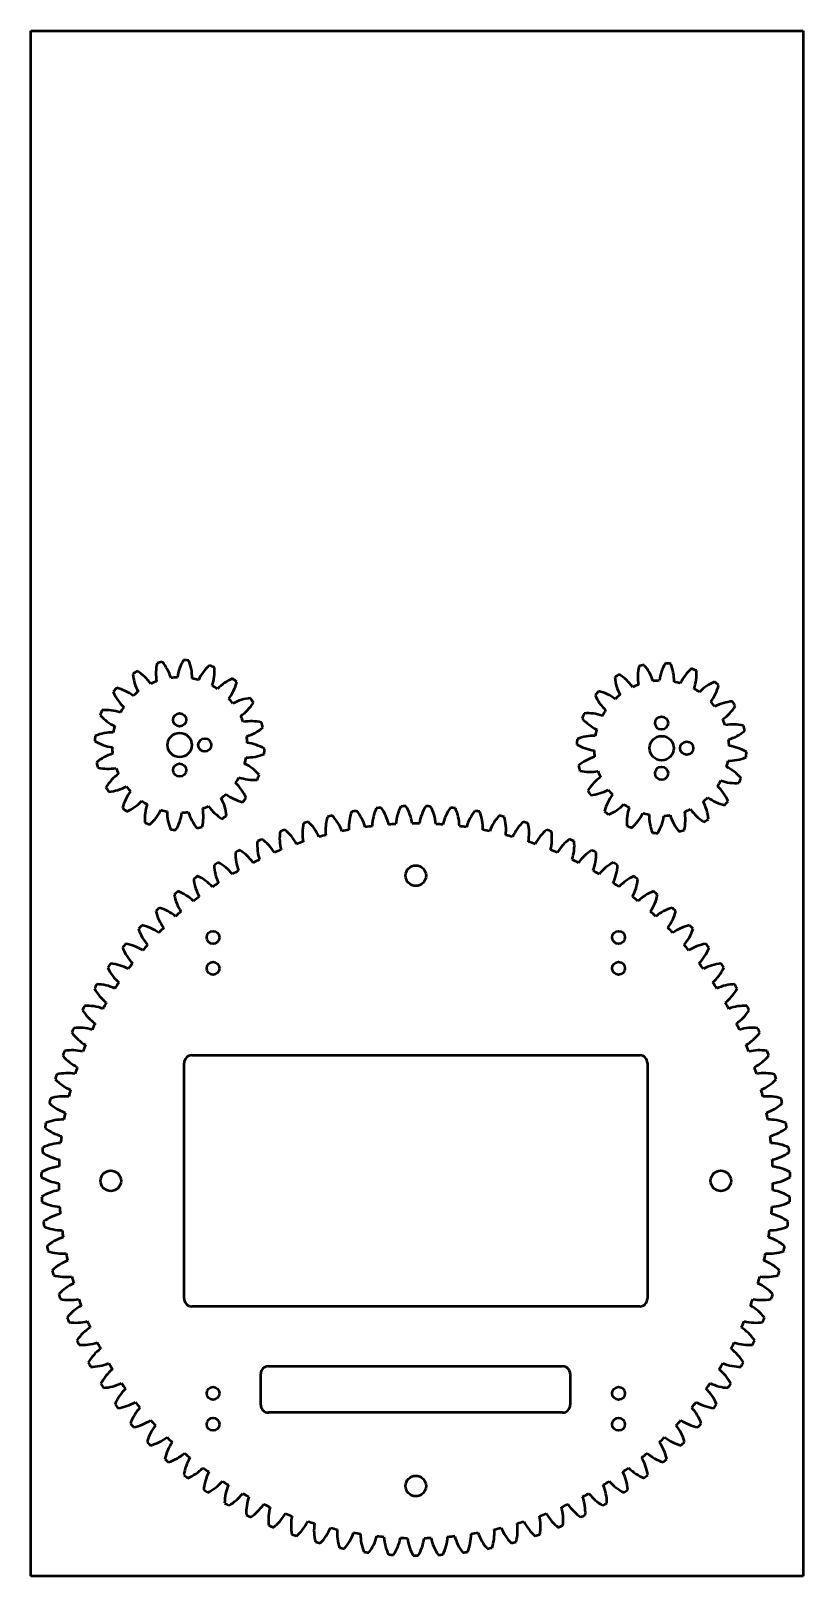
# Model space of a CAD drawing. Header units: millimetres. Extents: x 197 to 397, y 10 to 410.
import ezdxf

# ---------------------------------------------------------------- set-up
doc = ezdxf.new("R2010")
doc.units = ezdxf.units.MM
doc.layers.add('Visible (ISO)', color=7, linetype='Continuous', lineweight=50)

msp = doc.modelspace()

# ---------------------------------------------------------------- linework, layer by layer
at = {"layer": 'Visible (ISO)'}
for p, q in [((197, 410), (397, 410)), ((197, 10), (197, 410)), ((397, 410), (397, 10)), ((238.69, 144.82), (354.69, 144.82)), ((236.69, 81.82), (236.69, 142.82)), ((356.69, 142.82), (356.69, 81.82)), ((354.69, 79.82), (238.69, 79.82)), ((258.52, 64.32), (334.69, 64.32)), ((256.52, 54.32), (256.52, 62.32)), ((336.69, 62.32), (336.69, 54.32)), ((334.69, 52.32), (258.52, 52.32)), ((397, 10), (197, 10))]:
    msp.add_line(p, q, dxfattribs=at)
for centre, radius in [((235.53, 231.65), 1.7), ((360.35, 230.82), 1.7), ((235.53, 225.15), 3.15), ((242.03, 225.15), 1.7), ((360.35, 224.32), 3.15), ((366.85, 224.32), 1.7), ((235.53, 218.65), 1.7), ((360.35, 217.82), 1.7), ((296.69, 191.32), 2.65), ((244.19, 175.32), 1.65), ((349.19, 175.32), 1.65), ((244.19, 167.32), 1.65), ((349.19, 167.32), 1.65), ((217.69, 112.32), 2.65), ((375.69, 112.32), 2.65), ((244.19, 57.32), 1.65), ((349.19, 57.32), 1.65), ((244.19, 49.32), 1.65), ((349.19, 49.32), 1.65), ((296.69, 33.32), 2.65)]:
    msp.add_circle(centre, radius, dxfattribs=at)
for centre, radius, start, end in [((235.53, 225.15), 22, 119.836, 123.436), ((218.24, 234.05), 12, 35.1835, 58.0451), ((241.38, 243.7), 12, 167.2269, 190.0886), ((235.53, 225.15), 22, 101.836, 105.436), ((221.84, 238.96), 12, 17.1835, 40.0451), ((246.83, 240.99), 12, 149.2269, 172.0886), ((235.53, 225.15), 22, 83.836, 87.436), ((226.77, 242.52), 12, 359.1835, 22.0451), ((251.17, 236.72), 12, 131.2269, 154.0886), ((235.53, 225.15), 22, 65.836, 69.436), ((232.57, 244.38), 12, 341.1835, 4.0451), ((366.2, 242.87), 12, 167.2269, 190.0886), ((360.35, 224.32), 22, 101.836, 105.436), ((346.66, 238.13), 12, 17.1835, 40.0451), ((371.65, 240.16), 12, 149.2269, 172.0886), ((360.35, 224.32), 22, 83.836, 87.436), ((351.59, 241.69), 12, 359.1835, 22.0451), ((375.99, 235.89), 12, 131.2269, 154.0886), ((360.35, 224.32), 22, 65.836, 69.436), ((357.39, 243.55), 12, 341.1835, 4.0451), ((235.36, 244.6), 12, 185.2269, 208.0886), ((235.53, 225.15), 17.5, 109.936, 115.336), ((235.53, 225.15), 17.5, 91.936, 97.336), ((235.53, 225.15), 17.5, 73.936, 79.336), ((235.53, 225.15), 17.5, 55.936, 61.336), ((253.98, 231.33), 12, 113.2269, 136.0886), ((238.66, 244.35), 12, 323.1835, 346.0451), ((235.53, 225.15), 22, 47.836, 51.436), ((360.35, 224.32), 22, 119.836, 123.436), ((360.18, 243.77), 12, 185.2269, 208.0886), ((343.06, 233.22), 12, 35.1835, 58.0451), ((360.35, 224.32), 17.5, 109.936, 115.336), ((360.35, 224.32), 17.5, 91.936, 97.336), ((360.35, 224.32), 17.5, 73.936, 79.336), ((378.8, 230.5), 12, 113.2269, 136.0886), ((363.48, 243.52), 12, 323.1835, 346.0451), ((360.35, 224.32), 22, 47.836, 51.436), ((235.53, 225.15), 22, 137.836, 141.436), ((229.36, 243.6), 12, 203.2269, 226.0886), ((216.33, 228.27), 12, 53.1835, 76.0451), ((235.53, 225.15), 17.5, 127.936, 133.336), ((235.53, 225.15), 17.5, 37.936, 43.336), ((254.99, 225.32), 12, 95.2269, 118.0886), ((244.44, 242.45), 12, 305.1835, 328.0451), ((235.53, 225.15), 22, 29.836, 33.436), ((360.35, 224.32), 22, 137.836, 141.436), ((354.18, 242.77), 12, 203.2269, 226.0886), ((341.15, 227.44), 12, 53.1835, 76.0451), ((360.35, 224.32), 17.5, 127.936, 133.336), ((360.35, 224.32), 17.5, 55.936, 61.336), ((360.35, 224.32), 17.5, 37.936, 43.336), ((379.81, 224.49), 12, 95.2269, 118.0886), ((360.35, 224.32), 22, 29.836, 33.436), ((235.53, 225.15), 22, 155.836, 159.436), ((223.96, 240.79), 12, 221.2269, 244.0886), ((216.31, 222.19), 12, 71.1835, 94.0451), ((235.53, 225.15), 17.5, 145.936, 151.336), ((235.53, 225.15), 17.5, 19.936, 25.336), ((360.35, 224.32), 22, 155.836, 159.436), ((348.78, 239.96), 12, 221.2269, 244.0886), ((341.13, 221.36), 12, 71.1835, 94.0451), ((360.35, 224.32), 17.5, 145.936, 151.336), ((369.26, 241.62), 12, 305.1835, 328.0451), ((218.17, 216.39), 12, 89.1835, 112.0451), ((235.53, 225.15), 17.5, 163.936, 169.336), ((254.09, 219.3), 12, 77.2269, 100.0886), ((249.35, 238.85), 12, 287.1835, 310.0451), ((235.53, 225.15), 22, 11.836, 15.436), ((360.35, 224.32), 17.5, 163.936, 169.336), ((360.35, 224.32), 17.5, 19.936, 25.336), ((378.91, 218.47), 12, 77.2269, 100.0886), ((374.17, 238.02), 12, 287.1835, 310.0451), ((360.35, 224.32), 22, 11.836, 15.436), ((235.53, 225.15), 22, 173.836, 177.436), ((219.7, 236.45), 12, 239.2269, 262.0886), ((235.53, 225.15), 17.5, 181.936, 187.336), ((235.53, 225.15), 17.5, 1.936, 7.336), ((251.37, 213.86), 12, 59.2269, 82.0886), ((235.53, 225.15), 22, 353.836, 357.436), ((360.35, 224.32), 22, 173.836, 177.436), ((344.52, 235.62), 12, 239.2269, 262.0886), ((342.99, 215.56), 12, 89.1835, 112.0451), ((360.35, 224.32), 17.5, 1.936, 7.336), ((376.19, 213.03), 12, 59.2269, 82.0886), ((221.72, 211.45), 12, 107.1835, 130.0451), ((235.53, 225.15), 22, 191.836, 195.436), ((235.53, 225.15), 17.5, 343.936, 349.336), ((247.11, 209.51), 12, 41.2269, 64.0886), ((252.9, 233.91), 12, 269.1835, 292.0451), ((346.54, 210.62), 12, 107.1835, 130.0451), ((360.35, 224.32), 17.5, 181.936, 187.336), ((360.35, 224.32), 17.5, 343.936, 349.336), ((377.72, 233.08), 12, 269.1835, 292.0451), ((360.35, 224.32), 22, 353.836, 357.436), ((216.98, 231), 12, 257.2269, 280.0886), ((226.63, 207.85), 12, 125.1835, 148.0451), ((235.53, 225.15), 17.5, 199.936, 205.336), ((235.53, 225.15), 17.5, 325.936, 331.336), ((254.76, 228.12), 12, 251.1835, 274.0451), ((235.53, 225.15), 22, 335.836, 339.436), ((360.35, 224.32), 22, 191.836, 195.436), ((341.8, 230.17), 12, 257.2269, 280.0886), ((351.45, 207.02), 12, 125.1835, 148.0451), ((360.35, 224.32), 17.5, 199.936, 205.336), ((371.93, 208.68), 12, 41.2269, 64.0886), ((360.35, 224.32), 22, 335.836, 339.436), ((235.53, 225.15), 22, 209.836, 213.436), ((216.08, 224.98), 12, 275.2269, 298.0886), ((232.41, 205.95), 12, 143.1835, 166.0451), ((235.53, 225.15), 17.5, 217.936, 223.336), ((235.53, 225.15), 17.5, 307.936, 313.336), ((254.74, 222.03), 12, 233.1835, 256.0451), ((241.71, 206.7), 12, 23.2269, 46.0886), ((360.35, 224.32), 22, 209.836, 213.436), ((340.9, 224.15), 12, 275.2269, 298.0886), ((357.23, 205.12), 12, 143.1835, 166.0451), ((360.35, 224.32), 17.5, 217.936, 223.336), ((360.35, 224.32), 17.5, 325.936, 331.336), ((366.53, 205.87), 12, 23.2269, 46.0886), ((379.58, 227.28), 12, 251.1835, 274.0451), ((235.53, 225.15), 22, 227.836, 231.436), ((217.09, 218.98), 12, 293.2269, 316.0886), ((235.53, 225.15), 17.5, 235.936, 241.336), ((238.5, 205.92), 12, 161.1835, 184.0451), ((219.9, 213.58), 12, 311.2269, 334.0886), ((235.53, 225.15), 17.5, 253.936, 259.336), ((229.69, 206.6), 12, 347.2269, 10.0886), ((235.53, 225.15), 17.5, 289.936, 295.336), ((252.83, 216.25), 12, 215.1835, 238.0451), ((235.71, 205.7), 12, 5.2269, 28.0886), ((235.53, 225.15), 22, 317.836, 321.436), ((296.69, 112.32), 97, 99.0947, 99.8526), ((272.07, 200.51), 12, 16.3658, 39.268), ((297.4, 203.88), 12, 155.8899, 178.7921), ((296.69, 112.32), 97, 95.3053, 96.0632), ((277.95, 201.94), 12, 12.5763, 35.4785), ((303.45, 203.63), 12, 152.1004, 175.0027), ((296.69, 112.32), 97, 91.5158, 92.2737), ((283.91, 202.99), 12, 8.7868, 31.6891), ((309.47, 202.99), 12, 148.3109, 171.2132), ((296.69, 112.32), 97, 87.7263, 88.4842), ((289.93, 203.63), 12, 4.9973, 27.8996), ((315.43, 201.94), 12, 144.5215, 167.4237), ((296.69, 112.32), 97, 83.9368, 84.6947), ((295.98, 203.88), 12, 1.2079, 24.1101), ((321.31, 200.51), 12, 140.732, 163.6342), ((296.69, 112.32), 97, 80.1474, 80.9053), ((360.35, 224.32), 22, 227.836, 231.436), ((341.91, 218.15), 12, 293.2269, 316.0886), ((360.35, 224.32), 17.5, 235.936, 241.336), ((363.32, 205.09), 12, 161.1835, 184.0451), ((360.35, 224.32), 17.5, 289.936, 295.336), ((377.65, 215.42), 12, 215.1835, 238.0451), ((360.35, 224.32), 17.5, 307.936, 313.336), ((360.53, 204.87), 12, 5.2269, 28.0886), ((379.56, 221.2), 12, 233.1835, 256.0451), ((360.35, 224.32), 22, 317.836, 321.436), ((235.53, 225.15), 22, 245.836, 249.436), ((244.29, 207.78), 12, 179.1835, 202.0451), ((224.24, 209.31), 12, 329.2269, 352.0886), ((235.53, 225.15), 17.5, 271.936, 277.336), ((249.23, 211.34), 12, 197.1835, 220.0451), ((235.53, 225.15), 22, 299.836, 303.436), ((279.34, 202.22), 12, 167.2583, 190.1606), ((296.69, 112.32), 97, 106.6737, 107.4316), ((260.65, 196.49), 12, 23.9447, 46.8469), ((285.31, 203.17), 12, 163.4688, 186.3711), ((296.69, 112.32), 97, 102.8842, 103.6421), ((266.29, 198.69), 12, 20.1552, 43.0575), ((291.34, 203.72), 12, 159.6794, 182.5816), ((296.69, 112.32), 92.5, 97.0105, 98.1474), ((296.69, 112.32), 92.5, 93.2211, 94.3579), ((296.69, 112.32), 92.5, 89.4316, 90.5684), ((296.69, 112.32), 92.5, 85.6421, 86.7789), ((296.69, 112.32), 92.5, 81.8526, 82.9895), ((302.03, 203.72), 12, 357.4184, 20.3206), ((327.09, 198.69), 12, 136.9425, 159.8448), ((296.69, 112.32), 97, 76.3579, 77.1158), ((308.06, 203.17), 12, 353.6289, 16.5312), ((332.73, 196.49), 12, 133.1531, 156.0553), ((296.69, 112.32), 97, 72.5684, 73.3263), ((314.04, 202.22), 12, 349.8394, 12.7417), ((360.35, 224.32), 22, 245.836, 249.436), ((344.72, 212.75), 12, 311.2269, 334.0886), ((360.35, 224.32), 17.5, 253.936, 259.336), ((369.11, 206.95), 12, 179.1835, 202.0451), ((349.06, 208.48), 12, 329.2269, 352.0886), ((360.35, 224.32), 17.5, 271.936, 277.336), ((374.05, 210.51), 12, 197.1835, 220.0451), ((354.51, 205.77), 12, 347.2269, 10.0886), ((360.35, 224.32), 22, 299.836, 303.436), ((235.53, 225.15), 22, 263.836, 267.436), ((235.53, 225.15), 22, 281.836, 285.436), ((267.63, 199.15), 12, 174.8373, 197.7395), ((296.69, 112.32), 97, 114.2526, 115.0105), ((249.86, 191), 12, 31.5237, 54.4259), ((273.43, 200.88), 12, 171.0478, 193.95), ((296.69, 112.32), 97, 110.4632, 111.2211), ((255.17, 193.92), 12, 27.7342, 50.6364), ((296.69, 112.32), 92.5, 108.3789, 109.5158), ((296.69, 112.32), 92.5, 104.5895, 105.7263), ((296.69, 112.32), 92.5, 100.8, 101.9368), ((296.69, 112.32), 92.5, 78.0632, 79.2), ((296.69, 112.32), 92.5, 74.2737, 75.4105), ((296.69, 112.32), 92.5, 70.4842, 71.6211), ((338.21, 193.92), 12, 129.3636, 152.2658), ((296.69, 112.32), 97, 68.7789, 69.5368), ((319.95, 200.88), 12, 346.05, 8.9522), ((343.51, 191), 12, 125.5741, 148.4763), ((296.69, 112.32), 97, 64.9895, 65.7474), ((325.75, 199.15), 12, 342.2605, 5.1627), ((360.35, 224.32), 22, 263.836, 267.436), ((360.35, 224.32), 22, 281.836, 285.436), ((296.69, 112.32), 97, 118.0421, 118.8), ((261.96, 197.04), 12, 178.6267, 201.529), ((244.77, 187.73), 12, 35.3131, 58.2154), ((296.69, 112.32), 92.5, 112.1684, 113.3053), ((296.69, 112.32), 92.5, 66.6947, 67.8316), ((348.61, 187.73), 12, 121.7846, 144.6869), ((296.69, 112.32), 97, 61.2, 61.9579), ((331.42, 197.04), 12, 338.471, 1.3733), ((296.69, 112.32), 97, 121.8316, 122.5895), ((256.43, 194.56), 12, 182.4162, 205.3185), ((239.9, 184.14), 12, 39.1026, 62.0048), ((296.69, 112.32), 92.5, 119.7474, 120.8842), ((296.69, 112.32), 92.5, 115.9579, 117.0947), ((296.69, 112.32), 92.5, 62.9053, 64.0421), ((296.69, 112.32), 92.5, 59.1158, 60.2526), ((353.48, 184.14), 12, 117.9952, 140.8974), ((336.95, 194.56), 12, 334.6815, 357.5838), ((296.69, 112.32), 97, 57.4105, 58.1684), ((296.69, 112.32), 97, 125.6211, 126.3789), ((251.09, 191.72), 12, 186.2057, 209.1079), ((235.27, 180.23), 12, 42.8921, 65.7943), ((296.69, 112.32), 92.5, 123.5368, 124.6737), ((296.69, 112.32), 92.5, 55.3263, 56.4632), ((358.1, 180.23), 12, 114.2057, 137.1079), ((342.29, 191.72), 12, 330.8921, 353.7943), ((296.69, 112.32), 97, 53.6211, 54.3789), ((296.69, 112.32), 97, 129.4105, 130.1684), ((245.94, 188.53), 12, 189.9952, 212.8974), ((230.92, 176.02), 12, 46.6815, 69.5838), ((296.69, 112.32), 92.5, 127.3263, 128.4632), ((296.69, 112.32), 92.5, 51.5368, 52.6737), ((362.46, 176.02), 12, 110.4162, 133.3185), ((347.44, 188.53), 12, 327.1026, 350.0048), ((296.69, 112.32), 97, 49.8316, 50.5895), ((296.69, 112.32), 97, 133.2, 133.9579), ((241.01, 185.01), 12, 193.7846, 216.6869), ((226.85, 171.53), 12, 50.471, 73.3733), ((296.69, 112.32), 92.5, 131.1158, 132.2526), ((296.69, 112.32), 92.5, 47.7474, 48.8842), ((366.52, 171.53), 12, 106.6267, 129.529), ((352.37, 185.01), 12, 323.3131, 346.2154), ((296.69, 112.32), 97, 46.0421, 46.8), ((296.69, 112.32), 97, 136.9895, 137.7474), ((236.33, 181.17), 12, 197.5741, 220.4763), ((223.09, 166.79), 12, 54.2605, 77.1627), ((296.69, 112.32), 92.5, 134.9053, 136.0421), ((296.69, 112.32), 92.5, 43.9579, 45.0947), ((370.28, 166.79), 12, 102.8373, 125.7395), ((357.05, 181.17), 12, 319.5237, 342.4259), ((296.69, 112.32), 97, 42.2526, 43.0105), ((296.69, 112.32), 97, 140.7789, 141.5368), ((231.91, 177.03), 12, 201.3636, 224.2658), ((219.65, 161.81), 12, 58.05, 80.9522), ((296.69, 112.32), 92.5, 138.6947, 139.8316), ((296.69, 112.32), 92.5, 40.1684, 41.3053), ((373.72, 161.81), 12, 99.0478, 121.95), ((361.47, 177.03), 12, 315.7342, 338.6364), ((296.69, 112.32), 97, 38.4632, 39.2211), ((296.69, 112.32), 97, 144.5684, 145.3263), ((216.55, 156.61), 12, 61.8394, 84.7417), ((296.69, 112.32), 92.5, 142.4842, 143.6211), ((296.69, 112.32), 92.5, 36.3789, 37.5158), ((376.83, 156.61), 12, 95.2583, 118.1606), ((296.69, 112.32), 97, 34.6737, 35.4316), ((227.78, 172.61), 12, 205.1531, 228.0553), ((365.6, 172.61), 12, 311.9447, 334.8469), ((296.69, 112.32), 97, 148.3579, 149.1158), ((223.94, 167.92), 12, 208.9425, 231.8448), ((213.8, 151.21), 12, 65.6289, 88.5312), ((296.69, 112.32), 92.5, 146.2737, 147.4105), ((296.69, 112.32), 92.5, 32.5895, 33.7263), ((379.58, 151.21), 12, 91.4688, 114.3711), ((369.43, 167.92), 12, 308.1552, 331.0575), ((296.69, 112.32), 97, 30.8842, 31.6421), ((296.69, 112.32), 97, 152.1474, 152.9053), ((220.43, 162.99), 12, 212.732, 235.6342), ((211.41, 145.65), 12, 69.4184, 92.3206), ((296.69, 112.32), 92.5, 150.0632, 151.2), ((296.69, 112.32), 92.5, 28.8, 29.9368), ((381.97, 145.65), 12, 87.6794, 110.5816), ((372.95, 162.99), 12, 304.3658, 327.268), ((296.69, 112.32), 97, 27.0947, 27.8526), ((296.69, 112.32), 92.5, 153.8526, 154.9895), ((296.69, 112.32), 92.5, 25.0105, 26.1474), ((296.69, 112.32), 97, 155.9368, 156.6947), ((217.25, 157.84), 12, 216.5215, 239.4237), ((209.4, 139.94), 12, 73.2079, 96.1101), ((383.98, 139.94), 12, 83.8899, 106.7921), ((376.13, 157.84), 12, 300.5763, 323.4785), ((296.69, 112.32), 97, 23.3053, 24.0632), ((296.69, 112.32), 97, 159.7263, 160.4842), ((214.41, 152.49), 12, 220.3109, 243.2132), ((207.76, 134.11), 12, 76.9973, 99.8996), ((296.69, 112.32), 92.5, 157.6421, 158.7789), ((238.69, 142.82), 2, 90, 180), ((354.69, 142.82), 2, 0, 90), ((296.69, 112.32), 92.5, 21.2211, 22.3579), ((385.62, 134.11), 12, 80.1004, 103.0027), ((378.97, 152.49), 12, 296.7868, 319.6891), ((296.69, 112.32), 97, 19.5158, 20.2737), ((206.52, 128.19), 12, 80.7868, 103.6891), ((296.69, 112.32), 92.5, 161.4316, 162.5684), ((296.69, 112.32), 92.5, 17.4316, 18.5684), ((386.86, 128.19), 12, 76.3109, 99.2132), ((296.69, 112.32), 97, 163.5158, 164.2737), ((211.94, 146.96), 12, 224.1004, 247.0027), ((381.44, 146.96), 12, 292.9973, 315.8996), ((296.69, 112.32), 97, 15.7263, 16.4842), ((296.69, 112.32), 97, 167.3053, 168.0632), ((209.83, 141.29), 12, 227.8899, 250.7921), ((205.66, 122.19), 12, 84.5763, 107.4785), ((296.69, 112.32), 92.5, 165.2211, 166.3579), ((296.69, 112.32), 92.5, 13.6421, 14.7789), ((387.71, 122.19), 12, 72.5215, 95.4237), ((383.54, 141.29), 12, 289.2079, 312.1101), ((296.69, 112.32), 97, 11.9368, 12.6947), ((205.21, 116.16), 12, 88.3658, 111.268), ((296.69, 112.32), 92.5, 169.0105, 170.1474), ((296.69, 112.32), 92.5, 9.8526, 10.9895), ((388.17, 116.16), 12, 68.732, 91.6342), ((296.69, 112.32), 97, 171.0947, 171.8526), ((208.11, 135.48), 12, 231.6794, 254.5816), ((385.27, 135.48), 12, 285.4184, 308.3206), ((296.69, 112.32), 97, 8.1474, 8.9053), ((296.69, 112.32), 97, 174.8842, 175.6421), ((205.16, 110.1), 12, 92.1552, 115.0575), ((296.69, 112.32), 92.5, 172.8, 173.9368), ((296.69, 112.32), 92.5, 6.0632, 7.2), ((388.22, 110.1), 12, 64.9425, 87.8448), ((296.69, 112.32), 97, 4.3579, 5.1158), ((206.77, 129.58), 12, 235.4688, 258.3711), ((296.69, 112.32), 92.5, 176.5895, 177.7263), ((386.61, 129.58), 12, 281.6289, 304.5312), ((296.69, 112.32), 92.5, 2.2737, 3.4105), ((296.69, 112.32), 97, 178.6737, 179.4316), ((205.83, 123.6), 12, 239.2583, 262.1606), ((205.5, 104.06), 12, 95.9447, 118.8469), ((387.87, 104.06), 12, 61.1531, 84.0553), ((387.55, 123.6), 12, 277.8394, 300.7417), ((296.69, 112.32), 97, 0.5684, 1.3263), ((206.25, 98.05), 12, 99.7342, 122.6364), ((296.69, 112.32), 97, 182.4632, 183.2211), ((296.69, 112.32), 92.5, 180.3789, 181.5158), ((296.69, 112.32), 92.5, 358.4842, 359.6211), ((387.13, 98.05), 12, 57.3636, 80.2658), ((296.69, 112.32), 97, 356.7789, 357.5368), ((205.28, 117.57), 12, 243.0478, 265.95), ((296.69, 112.32), 92.5, 184.1684, 185.3053), ((296.69, 112.32), 92.5, 354.6947, 355.8316), ((388.1, 117.57), 12, 274.05, 296.9522), ((207.39, 92.1), 12, 103.5237, 126.4259), ((296.69, 112.32), 97, 186.2526, 187.0105), ((205.13, 111.52), 12, 246.8373, 269.7395), ((388.24, 111.52), 12, 270.2605, 293.1627), ((385.99, 92.1), 12, 53.5741, 76.4763), ((296.69, 112.32), 97, 352.9895, 353.7474), ((208.92, 86.25), 12, 107.3131, 130.2154), ((296.69, 112.32), 92.5, 187.9579, 189.0947), ((296.69, 112.32), 92.5, 350.9053, 352.0421), ((384.46, 86.25), 12, 49.7846, 72.6869), ((296.69, 112.32), 97, 190.0421, 190.8), ((205.39, 105.47), 12, 250.6267, 273.529), ((296.69, 112.32), 92.5, 191.7474, 192.8842), ((296.69, 112.32), 92.5, 347.1158, 348.2526), ((387.99, 105.47), 12, 266.471, 289.3733), ((296.69, 112.32), 97, 349.2, 349.9579), ((210.84, 80.5), 12, 111.1026, 134.0048), ((296.69, 112.32), 97, 193.8316, 194.5895), ((382.54, 80.5), 12, 45.9952, 68.8974), ((296.69, 112.32), 97, 345.4105, 346.1684), ((206.04, 99.45), 12, 254.4162, 277.3185), ((213.13, 74.9), 12, 114.8921, 137.7943), ((296.69, 112.32), 92.5, 195.5368, 196.6737), ((296.69, 112.32), 92.5, 343.3263, 344.4632), ((380.25, 74.9), 12, 42.2057, 65.1079), ((387.34, 99.45), 12, 262.6815, 285.5838), ((296.69, 112.32), 97, 197.6211, 198.3789), ((207.09, 93.49), 12, 258.2057, 281.1079), ((296.69, 112.32), 92.5, 199.3263, 200.4632), ((238.69, 81.82), 2, 180, 270), ((354.69, 81.82), 2, 270, 0), ((296.69, 112.32), 92.5, 339.5368, 340.6737), ((386.29, 93.49), 12, 258.8921, 281.7943), ((296.69, 112.32), 97, 341.6211, 342.3789), ((215.79, 69.46), 12, 118.6815, 141.5838), ((296.69, 112.32), 97, 201.4105, 202.1684), ((208.53, 87.6), 12, 261.9952, 284.8974), ((296.69, 112.32), 92.5, 203.1158, 204.2526), ((296.69, 112.32), 92.5, 335.7474, 336.8842), ((384.85, 87.6), 12, 255.1026, 278.0048), ((377.59, 69.46), 12, 38.4162, 61.3185), ((296.69, 112.32), 97, 337.8316, 338.5895), ((218.8, 64.2), 12, 122.471, 145.3733), ((374.58, 64.2), 12, 34.6267, 57.529), ((296.69, 112.32), 97, 205.2, 205.9579), ((210.36, 81.83), 12, 265.7846, 288.6869), ((222.15, 59.16), 12, 126.2605, 149.1627), ((296.69, 112.32), 92.5, 206.9053, 208.0421), ((296.69, 112.32), 92.5, 331.9579, 333.0947), ((371.23, 59.16), 12, 30.8373, 53.7395), ((383.02, 81.83), 12, 251.3131, 274.2154), ((296.69, 112.32), 97, 334.0421, 334.8), ((296.69, 112.32), 97, 208.9895, 209.7474), ((212.56, 76.19), 12, 269.5741, 292.4763), ((296.69, 112.32), 92.5, 210.6947, 211.8316), ((258.52, 62.32), 2, 90, 180), ((334.69, 62.32), 2, 0, 90), ((296.69, 112.32), 92.5, 328.1684, 329.3053), ((380.82, 76.19), 12, 247.5237, 270.4259), ((296.69, 112.32), 97, 330.2526, 331.0105), ((225.82, 54.35), 12, 130.05, 152.9522), ((367.56, 54.35), 12, 27.0478, 49.95), ((296.69, 112.32), 97, 212.7789, 213.5368), ((215.13, 70.71), 12, 273.3636, 296.2658), ((229.81, 49.79), 12, 133.8394, 156.7417), ((296.69, 112.32), 92.5, 214.4842, 215.6211), ((296.69, 112.32), 92.5, 324.3789, 325.5158), ((363.57, 49.79), 12, 23.2583, 46.1606), ((378.25, 70.71), 12, 243.7342, 266.6364), ((296.69, 112.32), 97, 326.4632, 327.2211), ((296.69, 112.32), 97, 216.5684, 217.3263), ((218.06, 65.41), 12, 277.1531, 300.0553), ((234.09, 45.51), 12, 137.6289, 160.5312), ((296.69, 112.32), 92.5, 218.2737, 219.4105), ((258.52, 54.32), 2, 180, 270), ((334.69, 54.32), 2, 270, 0), ((296.69, 112.32), 92.5, 320.5895, 321.7263), ((359.29, 45.51), 12, 19.4688, 42.3711), ((375.32, 65.41), 12, 239.9447, 262.8469), ((296.69, 112.32), 97, 322.6737, 323.4316), ((296.69, 112.32), 97, 220.3579, 221.1158), ((221.33, 60.32), 12, 280.9425, 303.8448), ((238.64, 41.52), 12, 141.4184, 164.3206), ((296.69, 112.32), 92.5, 222.0632, 223.2), ((296.69, 112.32), 92.5, 316.8, 317.9368), ((354.74, 41.52), 12, 15.6794, 38.5816), ((372.04, 60.32), 12, 236.1552, 259.0575), ((296.69, 112.32), 97, 318.8842, 319.6421), ((296.69, 112.32), 97, 224.1474, 224.9053), ((224.93, 55.45), 12, 284.732, 307.6342), ((243.45, 37.84), 12, 145.2079, 168.1101), ((296.69, 112.32), 92.5, 225.8526, 226.9895), ((296.69, 112.32), 92.5, 313.0105, 314.1474), ((349.93, 37.84), 12, 11.8899, 34.7921), ((368.44, 55.45), 12, 232.3658, 255.268), ((296.69, 112.32), 97, 315.0947, 315.8526), ((296.69, 112.32), 97, 227.9368, 228.6947), ((228.85, 50.83), 12, 288.5215, 311.4237), ((248.49, 34.48), 12, 148.9973, 171.8996), ((296.69, 112.32), 92.5, 229.6421, 230.7789), ((296.69, 112.32), 92.5, 309.2211, 310.3579), ((344.89, 34.48), 12, 8.1004, 31.0027), ((364.53, 50.83), 12, 228.5763, 251.4785), ((296.69, 112.32), 97, 311.3053, 312.0632), ((296.69, 112.32), 97, 231.7263, 232.4842), ((233.06, 46.49), 12, 292.3109, 315.2132), ((296.69, 112.32), 92.5, 233.4316, 234.5684), ((253.74, 31.47), 12, 152.7868, 175.6891), ((296.69, 112.32), 92.5, 305.4316, 306.5684), ((339.64, 31.47), 12, 4.3109, 27.2132), ((360.32, 46.49), 12, 224.7868, 247.6891), ((296.69, 112.32), 97, 307.5158, 308.2737), ((296.69, 112.32), 97, 235.5158, 236.2737), ((237.55, 42.42), 12, 296.1004, 319.0027), ((296.69, 112.32), 92.5, 237.2211, 238.3579), ((259.17, 28.8), 12, 156.5763, 179.4785), ((296.69, 112.32), 92.5, 301.6421, 302.7789), ((334.2, 28.8), 12, 0.5215, 23.4237), ((355.83, 42.42), 12, 220.9973, 243.8996), ((296.69, 112.32), 97, 303.7263, 304.4842), ((296.69, 112.32), 97, 239.3053, 240.0632), ((242.3, 38.67), 12, 299.8899, 322.7921), ((296.69, 112.32), 92.5, 241.0105, 242.1474), ((264.78, 26.51), 12, 160.3658, 183.268), ((247.29, 35.24), 12, 303.6794, 326.5816), ((296.69, 112.32), 92.5, 244.8, 245.9368), ((296.69, 112.32), 92.5, 294.0632, 295.2), ((346.09, 35.24), 12, 213.4184, 236.3206), ((296.69, 112.32), 92.5, 297.8526, 298.9895), ((328.6, 26.51), 12, 356.732, 19.6342), ((351.08, 38.67), 12, 217.2079, 240.1101), ((296.69, 112.32), 97, 299.9368, 300.6947), ((296.69, 112.32), 97, 243.0947, 243.8526), ((270.52, 24.59), 12, 164.1552, 187.0575), ((252.49, 32.14), 12, 307.4688, 330.3711), ((296.69, 112.32), 92.5, 248.5895, 249.7263), ((276.37, 23.05), 12, 167.9447, 190.8469), ((257.89, 29.39), 12, 311.2583, 334.1606), ((296.69, 112.32), 92.5, 252.3789, 253.5158), ((296.69, 112.32), 92.5, 286.4842, 287.6211), ((335.49, 29.39), 12, 205.8394, 228.7417), ((296.69, 112.32), 92.5, 290.2737, 291.4105), ((317.01, 23.05), 12, 349.1531, 12.0553), ((340.89, 32.14), 12, 209.6289, 232.5312), ((322.86, 24.59), 12, 352.9425, 15.8448), ((296.69, 112.32), 97, 296.1474, 296.9053), ((296.69, 112.32), 97, 246.8842, 247.6421), ((296.69, 112.32), 97, 250.6737, 251.4316), ((282.32, 21.9), 12, 171.7342, 194.6364), ((263.45, 27.01), 12, 315.0478, 337.95), ((296.69, 112.32), 92.5, 256.1684, 257.3053), ((288.32, 21.15), 12, 175.5237, 198.4259), ((269.16, 25), 12, 318.8373, 341.7395), ((296.69, 112.32), 92.5, 259.9579, 261.0947), ((294.37, 20.79), 12, 179.3131, 202.2154), ((275, 23.37), 12, 322.6267, 345.529), ((296.69, 112.32), 92.5, 263.7474, 264.8842), ((300.42, 20.84), 12, 183.1026, 206.0048), ((292.95, 20.84), 12, 333.9952, 356.8974), ((296.69, 112.32), 92.5, 275.1158, 276.2526), ((318.38, 23.37), 12, 194.471, 217.3733), ((299.01, 20.79), 12, 337.7846, 0.6869), ((296.69, 112.32), 92.5, 278.9053, 280.0421), ((324.21, 25), 12, 198.2605, 221.1627), ((305.05, 21.15), 12, 341.5741, 4.4763), ((296.69, 112.32), 92.5, 282.6947, 283.8316), ((329.93, 27.01), 12, 202.05, 224.9522), ((311.06, 21.9), 12, 345.3636, 8.2658), ((296.69, 112.32), 97, 288.5684, 289.3263), ((296.69, 112.32), 97, 292.3579, 293.1158), ((296.69, 112.32), 97, 254.4632, 255.2211), ((296.69, 112.32), 97, 258.2526, 259.0105), ((296.69, 112.32), 97, 262.0421, 262.8), ((280.92, 22.13), 12, 326.4162, 349.3185), ((296.69, 112.32), 92.5, 267.5368, 268.6737), ((306.46, 21.29), 12, 186.8921, 209.7943), ((286.92, 21.29), 12, 330.2057, 353.1079), ((296.69, 112.32), 92.5, 271.3263, 272.4632), ((312.46, 22.13), 12, 190.6815, 213.5838), ((296.69, 112.32), 97, 277.2, 277.9579), ((296.69, 112.32), 97, 280.9895, 281.7474), ((296.69, 112.32), 97, 284.7789, 285.5368), ((296.69, 112.32), 97, 265.8316, 266.5895), ((296.69, 112.32), 97, 269.6211, 270.3789), ((296.69, 112.32), 97, 273.4105, 274.1684)]:
    msp.add_arc(centre, radius, start, end, dxfattribs=at)

doc.saveas('drawing.dxf')
